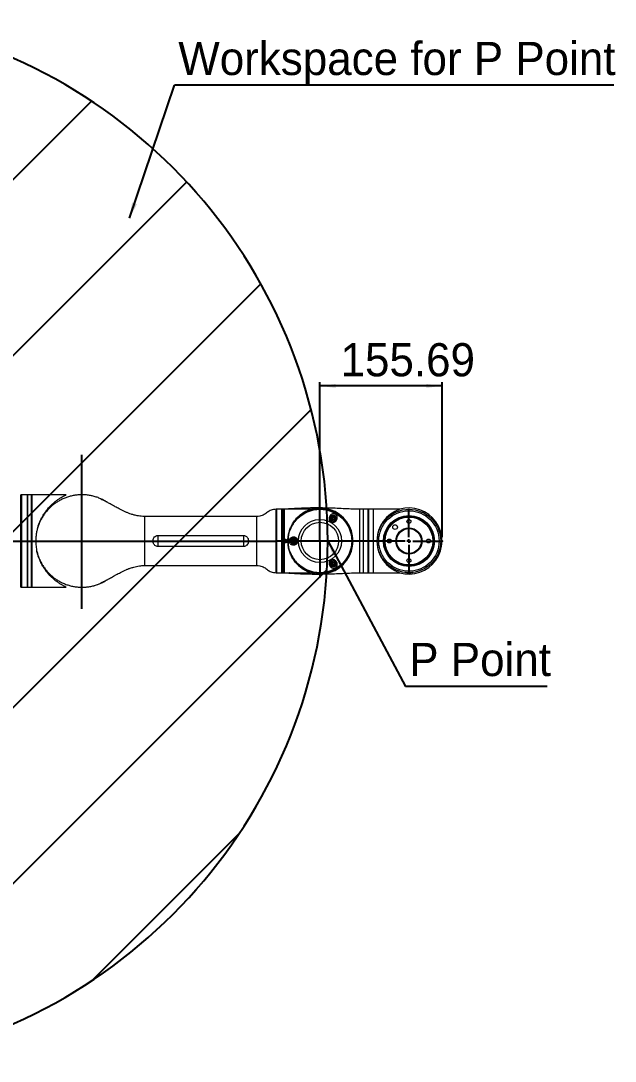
# Model space of a CAD drawing. Header units: millimetres. Extents: x 14 to 206, y 4 to 295.
# Drawn here: x 130.4 to 206.2, y 151.7 to 284.4 of the extents above; entities that cross this region are included whole.
import ezdxf

# ---------------------------------------------------------------- set-up
doc = ezdxf.new("R2010")
doc.units = ezdxf.units.MM
doc.header["$PDSIZE"] = -1
doc.layers.add('标注层', color=3, linetype='Continuous')
doc.styles.add('SLDTEXTSTYLE1', font='ARIAL.TTF', dxfattribs={"width": 0.5688})
doc.styles.add('SLDTEXTSTYLE2', font='ARIAL.TTF', dxfattribs={"width": 0.948})
doc.styles.get("Standard").update_dxf_attribs({"font": 'HYSWLONGFANGSONG.TTF'})
doc.dimstyles.new('SLDDIMSTYLE0', dxfattribs={"dimtxt": 4.10931, "dimasz": 2, "dimexe": 0, "dimexo": 0.0625, "dimgap": 1.027327, "dimtad": 2, "dimlfac": 10, "dimrnd": 1e-09, "dimzin": 12, "dimdsep": 46, "dimtxsty": 'SLDTEXTSTYLE1', "dimsah": 1, "dimcen": 0.09, "dimadec": 0, "dimazin": 3, "dimtfac": 1, "dimtofl": 0, "dimtmove": 0, "dimatfit": 3, "dimfxl": 0, "dimfrac": 2, "dimtolj": 1, "dimtzin": 12, "dimarcsym": 0})
doc.dimstyles.new('SLDDIMSTYLE2', dxfattribs={"dimtxt": 0.18, "dimasz": 2, "dimexe": 0, "dimexo": 0.0625, "dimgap": 0, "dimtad": 0, "dimtih": 1, "dimtoh": 1, "dimdec": 0, "dimrnd": 1e-09, "dimzin": 0, "dimdsep": 46, "dimtxsty": 'Standard', "dimsah": 1, "dimcen": 0.09, "dimadec": 0, "dimazin": 0, "dimtfac": 2, "dimtdec": 0, "dimtofl": 0, "dimtmove": 0, "dimatfit": 3, "dimfxl": 0, "dimfrac": 2, "dimtolj": 1, "dimtzin": 0, "dimarcsym": 0})

# ---------------------------------------------------------------- blocks, each defined once
blk = doc.blocks.new('_D')
at = {"layer": '标注层'}
for p, q in [((168.57, 221.16), (168.57, 238.31)), ((184.14, 237.81), (168.57, 237.81)), ((184.14, 218.53), (184.14, 238.31))]:
    blk.add_line(p, q, dxfattribs=at)
for points in [[(168.57, 237.81), (170.57, 237.56), (170.57, 238.06)], [(184.14, 237.81), (182.14, 238.06), (182.14, 237.56)]]:
    blk.add_solid(points, dxfattribs=at)
at = {"layer": '标注层', "insert": (171.2, 243.27), "char_height": 4.233, "attachment_point": 1, "style": 'SLDTEXTSTYLE2'}
blk.add_mtext('155.69', dxfattribs=at)
blk = doc.blocks.new('SW_NOTE_0')
at = {"layer": '标注层', "color": 0}
blk.add_line((18.07, 0), (0, 0), dxfattribs=at)
at = {"layer": '标注层', "color": 0, "insert": (0.5, 5.55), "char_height": 4.233, "attachment_point": 1, "style": 'SLDTEXTSTYLE2'}
blk.add_mtext('P Point', dxfattribs=at)
blk = doc.blocks.new('SW_NOTE_1')
at = {"layer": '标注层', "color": 0}
blk.add_line((56.01, 0), (0, 0), dxfattribs=at)
at = {"layer": '标注层', "color": 0, "insert": (0.47, 5.52), "char_height": 4.2333, "attachment_point": 1, "style": 'SLDTEXTSTYLE2'}
blk.add_mtext('Workspace for P Point', dxfattribs=at)
blk = doc.blocks.new('SW_CENTERMARKSYMBOL_0')
at = {"layer": '标注层', "color": 0}
for p, q in [((0, 0.5), (0, 4.1)), ((-0.5, 0), (-16.94, 0)), ((0, 0), (-0.25, 0)), ((0, 0), (0, 0.25)), ((0, 0), (0, -0.25)), ((0, 0), (0.25, 0)), ((0.5, 0), (4.1, 0)), ((0, -0.5), (0, -4.1))]:
    blk.add_line(p, q, dxfattribs=at)

msp = doc.modelspace()

# ---------------------------------------------------------------- hatches: boundary and pattern name
at = {"layer": '标注层'}
h = msp.add_hatch(dxfattribs=at)
h.set_pattern_fill('ANSI31', color=256, scale=5, style=0)
edge = h.paths.add_edge_path(flags=0)
edge.add_line((113.7219, 202.6502), (113.7219, 151.6754))
edge.add_arc((102.2219, 218.0251), 67.339, 279.83304, 440.16696)
edge.add_line((113.7219, 284.3749), (113.7219, 233.4001))
edge.add_arc((102.2219, 218.0251), 19.2, -53.20467, 53.20467, ccw=False)

# ---------------------------------------------------------------- linework, layer by layer
at = {"color": 8, "linetype": 'Continuous', "lineweight": 18}
for p, q in [((130.4204, 212.1259), (130.4204, 223.9244)), ((131.2719, 223.9251), (131.2719, 212.1251)), ((131.7719, 212.1251), (131.7719, 223.9251)), ((162.9705, 213.9757), (162.9705, 222.0746)), ((163.7716, 222.0751), (163.7716, 213.9751)), ((163.9716, 213.9751), (163.9716, 222.0751)), ((173.6216, 222.0751), (173.6216, 213.9751)), ((174.0716, 222.0751), (174.0716, 213.9751)), ((174.6716, 222.0751), (174.6716, 213.9751)), ((174.7716, 222.0751), (174.7716, 213.9751)), ((178.1838, 221.6883), (178.1419, 221.6632)), ((178.1863, 221.6898), (178.1838, 221.6883)), ((181.7012, 221.6632), (181.6569, 221.6898)), ((160.5216, 214.8951), (160.5216, 221.1551)), ((177.5449, 221.3044), (177.4148, 221.2263)), ((182.4283, 221.2263), (182.2983, 221.3044))]:
    msp.add_line(p, q, dxfattribs=at)
at = {"color": 7, "linetype": 'Continuous', "lineweight": 18}
for p, q in [((130.4719, 223.8744), (130.4719, 218.0251)), ((130.4919, 223.7751), (130.4719, 223.7751)), ((131.2219, 223.9251), (130.4919, 223.9251)), ((130.4919, 223.9251), (130.4919, 212.5228)), ((131.2219, 223.9251), (131.2219, 212.5228)), ((131.7719, 223.9251), (131.2719, 223.9251)), ((136.1917, 223.9251), (131.8219, 223.9251)), ((131.8219, 223.9251), (131.8219, 212.1251)), ((163.0216, 222.0246), (163.0216, 218.0251)), ((163.0416, 221.9251), (163.0216, 221.9251)), ((163.7216, 222.0751), (163.0416, 222.0751)), ((163.0416, 220.0155), (163.0416, 222.0751)), ((163.7216, 220.0155), (163.7216, 222.0751)), ((163.9716, 222.0751), (163.7716, 222.0751)), ((167.3884, 222.0751), (164.0216, 222.0751)), ((164.0216, 222.0751), (164.0216, 218.2001)), ((164.7227, 222.1039), (164.7716, 222.12)), ((174.0716, 222.0751), (173.6216, 222.0751)), ((174.6716, 222.0751), (174.0716, 222.0751)), ((174.7716, 222.0751), (174.6716, 222.0751)), ((175.3716, 222.0751), (174.7716, 222.0751)), ((178.7443, 222.0751), (175.3716, 222.0751)), ((175.3716, 222.0751), (175.3716, 213.9751)), ((175.3716, 222.0751), (175.3716, 219.2767)), ((177.4217, 221.2537), (178.1564, 221.6952)), ((178.1564, 221.6952), (178.1588, 221.6967)), ((178.1887, 221.6857), (178.1863, 221.6898)), ((181.6569, 221.6898), (181.6544, 221.6857)), ((181.6843, 221.6967), (182.4215, 221.2537)), ((160.5216, 221.1551), (146.2216, 221.1551)), ((170.1216, 220.9985), (170.2466, 221.0707)), ((170.1216, 220.8541), (170.1216, 220.9985)), ((170.2466, 220.782), (170.1216, 220.8541)), ((170.2466, 221.0707), (170.3716, 220.9985)), ((170.3716, 220.8541), (170.2466, 220.782)), ((170.3716, 220.9985), (170.3716, 220.8541)), ((177.4148, 221.2263), (177.423, 221.2126)), ((182.4201, 221.2126), (182.4283, 221.2263)), ((163.0416, 213.9751), (163.0416, 220.0155)), ((163.7216, 213.9751), (163.7216, 220.0155)), ((175.3716, 219.2767), (175.3716, 213.9751)), ((130.4719, 218.0251), (130.4719, 212.1759)), ((147.9124, 218.7283), (158.8308, 218.7283)), ((147.9124, 218.7283), (147.9124, 217.322)), ((158.8308, 218.7283), (158.8308, 217.322)), ((163.0216, 218.0251), (163.0216, 214.0256)), ((164.2216, 218.2001), (164.0216, 218.2001)), ((164.0216, 218.2001), (164.0216, 217.8501)), ((164.0216, 217.8501), (164.0216, 213.9751)), ((164.0216, 217.8501), (164.2216, 217.8501)), ((165.0966, 218.0973), (165.2216, 218.1695)), ((165.0966, 217.953), (165.0966, 218.0973)), ((165.2216, 217.8808), (165.0966, 217.953)), ((165.2216, 218.1695), (165.3466, 218.0973)), ((165.3466, 217.953), (165.2216, 217.8808)), ((165.3466, 218.0973), (165.3466, 217.953)), ((158.8308, 217.322), (147.9124, 217.322)), ((170.1216, 215.1961), (170.2466, 215.2683)), ((170.1216, 215.0518), (170.1216, 215.1961)), ((170.2466, 214.9796), (170.1216, 215.0518)), ((170.2466, 215.2683), (170.3716, 215.1961)), ((170.3716, 215.0518), (170.2466, 214.9796)), ((170.3716, 215.1961), (170.3716, 215.0518)), ((146.2216, 214.8951), (160.5216, 214.8951)), ((163.0216, 214.1251), (163.0416, 214.1251)), ((163.0416, 213.9751), (163.7216, 213.9751)), ((163.7716, 213.9751), (163.9716, 213.9751)), ((164.0216, 213.9751), (167.3903, 213.9751)), ((164.6733, 213.9751), (164.7716, 213.9295)), ((173.6216, 213.9751), (174.0716, 213.9751)), ((174.0716, 213.9751), (174.6716, 213.9751)), ((174.6716, 213.9751), (174.7716, 213.9751)), ((174.7716, 213.9751), (175.3716, 213.9751)), ((175.3716, 213.9751), (178.7424, 213.9751)), ((179.4426, 214.0036), (179.4426, 213.9651)), ((180.4006, 213.9651), (179.4426, 213.9651)), ((179.6416, 213.9651), (179.6416, 213.9251)), ((180.1987, 213.9251), (179.6416, 213.9251)), ((180.1987, 213.9251), (180.1987, 213.9651)), ((180.4006, 213.9651), (180.4006, 214.0036)), ((130.4919, 212.5228), (130.4919, 212.1251)), ((131.2219, 212.5228), (131.2219, 212.1251)), ((130.4719, 212.2751), (130.4919, 212.2751)), ((130.4919, 212.1251), (131.2219, 212.1251)), ((131.2719, 212.1251), (131.7719, 212.1251)), ((131.8219, 212.1251), (136.1835, 212.1251))]:
    msp.add_line(p, q, dxfattribs=at)
for centre, radius in [((168.5716, 218.0251), 4.05), ((179.9216, 218.0251), 4.05), ((179.9216, 218.0251), 3.85), ((168.5716, 218.0251), 2.7551), ((168.5716, 218.0251), 2.384), ((170.2466, 220.9263), 0.275), ((170.2466, 220.9263), 0.2375), ((179.9216, 218.0251), 3.25), ((179.9216, 218.0251), 3.15), ((179.9216, 218.0251), 3.05), ((179.9216, 220.5251), 0.25), ((178.1538, 219.7929), 0.3), ((179.9216, 218.0251), 1.675), ((179.9216, 218.0251), 1.575), ((165.2216, 218.0251), 0.275), ((165.2216, 218.0251), 0.2375), ((177.4216, 218.0251), 0.25), ((182.4216, 218.0251), 0.25), ((170.2466, 215.1239), 0.275), ((170.2466, 215.1239), 0.2375), ((179.9216, 215.5251), 0.25)]:
    msp.add_circle(centre, radius, dxfattribs=at)
for centre, radius, start, end in [((130.4219, 223.8744), 0.05, 0, 91.653407), ((131.2719, 223.8751), 0.05, 90, 180), ((131.7719, 223.8751), 0.05, 0, 90), ((162.9716, 222.0246), 0.05, 0, 91.179458), ((163.7716, 222.0251), 0.05, 90, 180), ((163.9716, 222.0251), 0.05, 0, 90), ((168.5716, 218.0251), 4.2188, 253.041198, 106.953519), ((180.1261, 218.0251), 4.2792, 108.838284, 251.134705), ((178.1691, 221.6795), 0.02, 31, 121), ((179.9216, 218.0251), 4.2188, 253.739795, 106.260205), ((181.674, 221.6795), 0.02, 59, 149), ((170.2466, 220.9263), 0.125, 120, 180), ((170.2466, 220.9263), 0.125, 180, 240), ((170.2466, 220.9263), 0.125, 60, 120), ((170.2466, 220.9263), 0.125, 240, 300), ((170.2466, 220.9263), 0.125, 0, 60), ((170.2466, 220.9263), 0.125, 300, 0), ((177.432, 221.2366), 0.02, 121, 211), ((182.4112, 221.2366), 0.02, 329, 59), ((165.2216, 218.0251), 0.125, 120, 180), ((165.2216, 218.0251), 0.125, 180, 240), ((165.2216, 218.0251), 0.125, 60, 120), ((165.2216, 218.0251), 0.125, 240, 300), ((165.2216, 218.0251), 0.125, 0, 60), ((165.2216, 218.0251), 0.125, 300, 0), ((170.2466, 215.1239), 0.125, 120, 180), ((170.2466, 215.1239), 0.125, 180, 240), ((170.2466, 215.1239), 0.125, 60, 120), ((170.2466, 215.1239), 0.125, 0, 60), ((170.2466, 215.1239), 0.125, 300, 0), ((162.9716, 214.0256), 0.05, 268.820542, 0), ((163.7716, 214.0251), 0.05, 180, 270), ((163.9716, 214.0251), 0.05, 270, 0), ((170.2466, 215.1239), 0.125, 240, 300), ((138.2219, 218.0251), 5.9, 286.151739, 302.166897), ((130.4219, 212.1759), 0.05, 268.346593, 360), ((131.2719, 212.1751), 0.05, 180, 270), ((131.7719, 212.1751), 0.05, 270, 0)]:
    msp.add_arc(centre, radius, start, end, dxfattribs=at)
for points, knots in [([(141.4203, 222.9725), (141.4062, 222.9825), (141.2584, 223.0869), (140.9537, 223.2534), (140.5058, 223.4697), (140.033, 223.6452), (139.5499, 223.7796), (139.062, 223.8713), (138.5709, 223.9217), (138.0713, 223.9304), (137.5747, 223.8962), (137.0872, 223.821), (136.6097, 223.7063), (136.138, 223.5503), (135.6811, 223.3549), (135.2442, 223.1231), (134.8279, 222.856), (134.4309, 222.5512), (134.0615, 222.2142), (133.7237, 221.8493), (133.4177, 221.458), (133.1426, 221.0372), (132.9052, 220.5957), (132.7074, 220.1393), (132.549, 219.6694), (132.4291, 219.1821), (132.3657, 218.7728), (132.3289, 218.3863), (132.3245, 218.1674), (132.3216, 218.0251)], [0, 0, 0, 0, 0.00408511, 0.0429435, 0.08207544, 0.12207496, 0.16237544, 0.20090338, 0.23970161, 0.27935332, 0.31930061, 0.35763464, 0.39623259, 0.43565786, 0.47536752, 0.51397742, 0.55285288, 0.59256629, 0.63256872, 0.67133921, 0.71037927, 0.75027159, 0.79045911, 0.82915918, 0.86812961, 0.90795305, 0.94807225, 0.96626839, 1, 1, 1, 1]), ([(132.5654, 219.6969), (132.5723, 219.7261), (132.613, 219.8987), (132.7249, 220.1941), (132.886, 220.5891), (133.0736, 220.9653), (133.299, 221.358), (133.5659, 221.7559), (133.8759, 222.1514), (134.2037, 222.5122), (134.5429, 222.8356), (134.8861, 223.1202), (135.2282, 223.3673), (135.561, 223.5771), (135.8366, 223.7296), (136.0405, 223.834), (136.1519, 223.8907), (136.2016, 223.9203), (136.195, 223.9235), (136.1917, 223.9251)], [0, 0, 0, 0, 0.01090878, 0.06437799, 0.11826343, 0.17330691, 0.22868846, 0.30013502, 0.37212897, 0.4456483, 0.51962171, 0.59302498, 0.6668381, 0.74209885, 0.81807733, 0.8718736, 0.9266726, 0.9629813, 1, 1, 1, 1]), ([(146.2216, 221.1551), (146.076, 221.159), (145.808, 221.1662), (145.4434, 221.2154), (145.1469, 221.2727), (144.8387, 221.3476), (144.5141, 221.4442), (144.1537, 221.573), (143.8021, 221.7168), (143.4552, 221.8752), (143.1278, 222.038), (142.8463, 222.1866), (142.5883, 222.3273), (142.3494, 222.4604), (142.1288, 222.5845), (141.9287, 222.6966), (141.7246, 222.8095), (141.5049, 222.9287), (141.2866, 223.0435), (141.0867, 223.1443), (140.9132, 223.2286), (140.7722, 223.2948), (140.6652, 223.3431), (140.6552, 223.347), (140.6516, 223.3484)], [0, 0, 0, 0, 0.05599743, 0.10310772, 0.14205743, 0.17340405, 0.22802592, 0.27724442, 0.3304333, 0.38868733, 0.44494488, 0.49967951, 0.54422367, 0.5916121, 0.63740204, 0.67487387, 0.71771194, 0.76106517, 0.80885985, 0.85472417, 0.89844022, 0.94010549, 0.97806056, 1, 1, 1, 1]), ([(162.9703, 222.0708), (162.8613, 222.0659), (162.647, 222.0564), (162.3489, 221.9699), (162.0912, 221.8414), (161.8693, 221.6889), (161.66, 221.531), (161.4392, 221.3816), (161.1844, 221.2567), (160.8738, 221.1697), (160.6457, 221.1603), (160.5216, 221.1551)], [0, 0, 0, 0, 0.122316289, 0.240506774, 0.345609697, 0.44492431, 0.542772848, 0.640515946, 0.744131372, 0.860675649, 1, 1, 1, 1]), ([(164.7707, 222.1225), (164.7418, 222.1208), (164.529, 222.1083), (164.1629, 222.0853), (163.8251, 222.0783), (163.6716, 222.0751)], [0, 0, 0, 0, 0.07887154, 0.58140365, 1, 1, 1, 1]), ([(167.3411, 213.9901), (167.3253, 213.9949), (167.2906, 214.0055), (167.19, 214.04), (167.0499, 214.0936), (166.8453, 214.1836), (166.5987, 214.3115), (166.3152, 214.4892), (166.03, 214.7043), (165.7735, 214.9367), (165.5491, 215.1762), (165.3552, 215.4151), (165.1715, 215.679), (165.0154, 215.9443), (164.8862, 216.2034), (164.7808, 216.4515), (164.6882, 216.7143), (164.6114, 216.9877), (164.5521, 217.2686), (164.5107, 217.557), (164.4886, 217.8548), (164.4873, 218.1408), (164.5085, 218.496), (164.5587, 218.8318), (164.6362, 219.1557), (164.7071, 219.3916), (164.7895, 219.619), (164.8832, 219.8391), (165.0028, 220.0819), (165.1521, 220.3407), (165.3355, 220.609), (165.5338, 220.857), (165.7621, 221.1024), (166.0195, 221.3371), (166.3056, 221.5546), (166.5972, 221.7384), (166.857, 221.8727), (167.0765, 221.9678), (167.2251, 222.023), (167.3152, 222.0527), (167.3369, 222.059), (167.3414, 222.0603)], [0, 0, 0, 0, 0.01335359, 0.02939224, 0.05381517, 0.07845981, 0.11408829, 0.1499703, 0.18658721, 0.22346698, 0.25101087, 0.27869922, 0.30689946, 0.33530807, 0.35668978, 0.37819232, 0.40011515, 0.42220329, 0.44359299, 0.46516868, 0.4873704, 0.50980294, 0.52840442, 0.56624594, 0.58551697, 0.60436161, 0.62331211, 0.64256485, 0.66190944, 0.68984636, 0.71800071, 0.74675555, 0.77568458, 0.81185769, 0.84829512, 0.88551059, 0.92299781, 0.94970976, 0.97667692, 0.99507815, 1, 1, 1, 1]), ([(164.7716, 222.1074), (164.7473, 222.113), (164.7131, 222.1208), (164.6797, 222.0854), (164.6701, 222.0751)], [0, 0, 0, 0, 0.711603884, 1, 1, 1, 1]), ([(173.6216, 222.0751), (173.334, 222.08), (172.7255, 222.0904), (171.7746, 222.1392), (170.7553, 222.1871), (169.6977, 222.2263), (168.6311, 222.2462), (167.6544, 222.2433), (166.7848, 222.2233), (166.034, 222.1936), (165.3676, 222.1583), (164.953, 222.1334), (164.7715, 222.1226)], [0, 0, 0, 0, 0.097435751, 0.206128167, 0.322512615, 0.443122134, 0.564635496, 0.683870954, 0.773954816, 0.85927751, 0.938398172, 1, 1, 1, 1]), ([(169.8959, 221.302), (169.9153, 221.3225), (169.9735, 221.384), (170.0963, 221.4608), (170.2489, 221.5019), (170.3918, 221.4939), (170.5039, 221.4563), (170.5681, 221.417), (170.6303, 221.3682), (170.7069, 221.2844), (170.7735, 221.1367), (170.7879, 220.9557), (170.7427, 220.7726), (170.6699, 220.6508), (170.581, 220.5496), (170.4821, 220.4686), (170.3304, 220.4005), (170.1763, 220.3789), (170.0309, 220.406), (169.9431, 220.4564), (169.8725, 220.5158), (169.8065, 220.5963), (169.7465, 220.7425), (169.7309, 220.9236), (169.7718, 221.1053), (169.8362, 221.2288), (169.882, 221.285), (169.8959, 221.302)], [0, 0, 0, 0, 0.02542421, 0.07619095, 0.13619393, 0.1809475, 0.21182889, 0.23736174, 0.24273358, 0.27957346, 0.33843422, 0.40131194, 0.4540128, 0.50790442, 0.51960141, 0.56723715, 0.61339974, 0.66202055, 0.70362597, 0.73869218, 0.74458956, 0.7818056, 0.82729853, 0.88353773, 0.93586958, 0.98053609, 1, 1, 1, 1]), ([(169.9553, 221.2005), (169.9451, 221.1889), (169.9133, 221.1527), (169.8869, 221.105), (169.8609, 221.0383), (169.85, 220.992), (169.8438, 220.9001), (169.859, 220.8024), (169.913, 220.6966), (169.9873, 220.6155), (170.0529, 220.5743), (170.1255, 220.5428), (170.2108, 220.5218), (170.3282, 220.5287), (170.442, 220.5704), (170.5153, 220.6265), (170.5725, 220.6907), (170.6017, 220.738), (170.6347, 220.8181), (170.6541, 220.9194), (170.6349, 221.0504), (170.5793, 221.1586), (170.5053, 221.2358), (170.4507, 221.2714), (170.3994, 221.2972), (170.3312, 221.3215), (170.2227, 221.3317), (170.1077, 221.308), (170.0144, 221.2576), (169.9699, 221.2146), (169.9553, 221.2005)], [0, 0, 0, 0, 0.0185579, 0.05753942, 0.06016687, 0.09818359, 0.10875067, 0.16300223, 0.20934976, 0.24866621, 0.28774451, 0.29260248, 0.3366486, 0.38614798, 0.43081536, 0.47507462, 0.48585804, 0.525869, 0.53629734, 0.58766055, 0.65174994, 0.713211, 0.751546, 0.78009712, 0.78335396, 0.81533082, 0.86211744, 0.9243008, 0.97526921, 1, 1, 1, 1]), ([(132.3216, 218.0251), (132.3288, 217.8049), (132.3432, 217.3615), (132.4495, 216.7634), (132.594, 216.2337), (132.7635, 215.7703), (132.9737, 215.3176), (133.2213, 214.8848), (133.5027, 214.477), (133.8165, 214.0943), (134.1655, 213.7351), (134.5433, 213.4075), (134.9446, 213.1145), (135.3682, 212.8564), (135.8174, 212.632), (136.2831, 212.4473), (136.7593, 212.3035), (137.2449, 212.2), (137.7435, 212.1375), (138.2435, 212.1181), (138.7386, 212.1413), (139.2278, 212.2052), (139.7157, 212.3118), (140.1912, 212.4589), (140.648, 212.6451), (141.0487, 212.8434), (141.2887, 212.9962), (141.3912, 213.0615)], [0, 0, 0, 0, 0.05236302, 0.10540134, 0.14400837, 0.18288199, 0.22259639, 0.26260048, 0.30133191, 0.34033143, 0.38017488, 0.42030977, 0.45913499, 0.49822938, 0.53817186, 0.57840784, 0.61725461, 0.65637266, 0.69635129, 0.73662883, 0.77523799, 0.81411771, 0.85385081, 0.89387828, 0.93235177, 0.97109106, 1, 1, 1, 1]), ([(147.9124, 217.322), (147.8416, 217.3297), (147.7002, 217.345), (147.5197, 217.4594), (147.3825, 217.6228), (147.2959, 217.8333), (147.2734, 218.0805), (147.3307, 218.3343), (147.4689, 218.5495), (147.6626, 218.687), (147.8206, 218.7266), (147.9012, 218.7281), (147.9124, 218.7283)], [0, 0, 0, 0, 0.100885563, 0.201571936, 0.298625748, 0.405782074, 0.523816687, 0.648984085, 0.772228586, 0.884472156, 0.983961719, 1, 1, 1, 1]), ([(158.8308, 218.7283), (158.9015, 218.7206), (159.0429, 218.7053), (159.2234, 218.5909), (159.3606, 218.4275), (159.4472, 218.217), (159.4697, 217.9697), (159.4124, 217.716), (159.2743, 217.5008), (159.0806, 217.3633), (158.9225, 217.3237), (158.8419, 217.3222), (158.8308, 217.322)], [0, 0, 0, 0, 0.10088556, 0.20157194, 0.29862575, 0.40578207, 0.52381669, 0.64898409, 0.77222859, 0.88447216, 0.98396172, 1, 1, 1, 1]), ([(164.2216, 217.8501), (164.2412, 217.8521), (164.2806, 217.8559), (164.3329, 217.8861), (164.3728, 217.9305), (164.3956, 217.9859), (164.3987, 218.0457), (164.382, 218.1031), (164.3471, 218.1518), (164.2982, 218.1861), (164.2535, 218.1991), (164.2278, 218.1999), (164.2216, 218.2001)], [0, 0, 0, 0, 0.10730403, 0.21460563, 0.32197022, 0.42937588, 0.53671314, 0.64397939, 0.75128264, 0.85867326, 0.96606538, 1, 1, 1, 1]), ([(164.7663, 218.351), (164.8047, 218.3858), (164.8856, 218.459), (165.0445, 218.519), (165.2199, 218.535), (165.3859, 218.5054), (165.5341, 218.4374), (165.6585, 218.3368), (165.7452, 218.2106), (165.7842, 218.067), (165.7775, 217.9711), (165.7565, 217.8836), (165.7268, 217.8148), (165.6538, 217.7125), (165.544, 217.6163), (165.3792, 217.5414), (165.2077, 217.5156), (165.0483, 217.5319), (164.8978, 217.5876), (164.7595, 217.6911), (164.6724, 217.8219), (164.6371, 217.9563), (164.6346, 218.0337), (164.6411, 218.1042), (164.6631, 218.1992), (164.7106, 218.2872), (164.7552, 218.3382), (164.7663, 218.351)], [0, 0, 0, 0, 0.05097809, 0.10718787, 0.15464382, 0.20258762, 0.2461188, 0.29085966, 0.34065482, 0.37999191, 0.41543283, 0.41901229, 0.45673855, 0.47959636, 0.53010918, 0.58274158, 0.62972201, 0.6735236, 0.72106783, 0.77675215, 0.84130486, 0.87312148, 0.8986293, 0.90487558, 0.93303799, 0.98323138, 1, 1, 1, 1]), ([(164.9141, 218.281), (164.9062, 218.2708), (164.8745, 218.2304), (164.841, 218.1615), (164.8219, 218.0713), (164.8209, 218.0139), (164.8262, 217.9557), (164.8477, 217.8655), (164.9085, 217.7643), (165.0052, 217.6817), (165.1112, 217.6355), (165.2239, 217.6198), (165.3446, 217.6376), (165.421, 217.6758), (165.4913, 217.7264), (165.5371, 217.7732), (165.5866, 217.8549), (165.6178, 217.9412), (165.626, 218.0555), (165.5994, 218.1742), (165.5411, 218.2756), (165.4554, 218.3561), (165.3512, 218.4096), (165.2325, 218.4311), (165.1078, 218.4151), (164.9967, 218.3651), (164.941, 218.3084), (164.9141, 218.281)], [0, 0, 0, 0, 0.01747261, 0.06997373, 0.09957073, 0.12413089, 0.13192703, 0.16497389, 0.23244344, 0.28947131, 0.33638042, 0.37789116, 0.42126708, 0.46846182, 0.47059795, 0.52036679, 0.54377968, 0.58347013, 0.62526523, 0.66715229, 0.71834242, 0.7621001, 0.80288936, 0.84711921, 0.89199908, 0.94762458, 1, 1, 1, 1]), ([(136.1835, 212.1284), (136.1898, 212.1279), (136.2077, 212.1264), (136.1649, 212.1524), (136.0734, 212.1997), (135.9479, 212.2635), (135.7602, 212.3621), (135.487, 212.517), (135.1318, 212.7485), (134.7652, 213.0248), (134.3938, 213.3498), (134.0519, 213.6988), (133.7454, 214.0602), (133.4739, 214.4262), (133.2162, 214.8278), (132.942, 215.3323), (132.7205, 215.8424), (132.5614, 216.3455), (132.4815, 216.6202), (132.457, 216.7722), (132.4546, 216.7873)], [0, 0, 0, 0, 0.02383424, 0.06691419, 0.11118513, 0.14814705, 0.18541207, 0.26133756, 0.33539518, 0.40998822, 0.48609811, 0.56272748, 0.62344837, 0.68449434, 0.74668837, 0.80934974, 0.90088012, 0.9476812, 0.99483235, 1, 1, 1, 1]), ([(169.8594, 215.5159), (169.8795, 215.5369), (169.9247, 215.584), (169.9945, 215.6229), (170.0806, 215.6541), (170.1883, 215.6701), (170.3457, 215.6465), (170.5098, 215.5665), (170.645, 215.4386), (170.7322, 215.2952), (170.7788, 215.1439), (170.7842, 214.9784), (170.7486, 214.8549), (170.6928, 214.7557), (170.6395, 214.6881), (170.573, 214.636), (170.506, 214.5973), (170.4186, 214.5621), (170.2705, 214.5455), (170.0948, 214.5852), (169.9325, 214.695), (169.817, 214.8466), (169.7535, 215.0047), (169.733, 215.1681), (169.7529, 215.3262), (169.8012, 215.4423), (169.8479, 215.5013), (169.8594, 215.5159)], [0, 0, 0, 0, 0.02481917, 0.05571642, 0.06512864, 0.10245735, 0.14858432, 0.20503529, 0.25688377, 0.30135949, 0.34632206, 0.39749228, 0.45796493, 0.47228249, 0.50774657, 0.53727794, 0.54291943, 0.57266821, 0.6159822, 0.6816157, 0.7496824, 0.79783282, 0.84661366, 0.89046368, 0.93474115, 0.98388213, 1, 1, 1, 1]), ([(169.9564, 215.3993), (169.9467, 215.3883), (169.9079, 215.3445), (169.8649, 215.2613), (169.849, 215.1816), (169.8453, 215.1077), (169.8517, 215.0326), (169.8804, 214.9585), (169.9201, 214.889), (169.9851, 214.8103), (170.1075, 214.739), (170.2389, 214.7172), (170.3519, 214.7339), (170.4375, 214.7694), (170.4885, 214.8041), (170.5361, 214.8455), (170.5684, 214.8837), (170.6142, 214.9574), (170.6459, 215.0472), (170.6495, 215.1677), (170.6215, 215.2772), (170.5651, 215.3746), (170.5049, 215.432), (170.4292, 215.4837), (170.3393, 215.5203), (170.2202, 215.5281), (170.1141, 215.5061), (170.0459, 215.4718), (169.9944, 215.4358), (169.9734, 215.4156), (169.9564, 215.3993)], [0, 0, 0, 0, 0.016952911, 0.067147797, 0.10949924, 0.110181876, 0.151095913, 0.191724919, 0.196220263, 0.242015161, 0.310078883, 0.378259876, 0.423496287, 0.454226022, 0.480718853, 0.49058244, 0.527598006, 0.542579483, 0.605327896, 0.656806914, 0.700246917, 0.74169904, 0.782208223, 0.789755984, 0.844063802, 0.890953802, 0.930340738, 0.967111881, 0.973544919, 1, 1, 1, 1]), ([(140.6537, 212.7024), (140.6574, 212.7038), (140.6659, 212.7071), (140.7468, 212.7435), (140.8852, 212.8076), (141.1012, 212.9116), (141.4072, 213.0679), (141.7181, 213.236), (141.993, 213.3885), (142.2545, 213.5355), (142.5446, 213.698), (142.8445, 213.8619), (143.148, 214.0218), (143.4764, 214.1843), (143.7653, 214.3156), (143.9917, 214.4103), (144.1412, 214.4695), (144.3034, 214.5303), (144.4938, 214.5967), (144.7307, 214.671), (145.0125, 214.7476), (145.355, 214.821), (145.7641, 214.8817), (146.0616, 214.8905), (146.2216, 214.8951)], [0, 0, 0, 0, 0.0227332, 0.05156909, 0.0828096, 0.14848433, 0.21874147, 0.28542475, 0.33634226, 0.38734441, 0.44765015, 0.50357577, 0.55847817, 0.61510919, 0.67270306, 0.69789692, 0.71991941, 0.74038929, 0.76974034, 0.80099381, 0.8392769, 0.88481116, 0.93807497, 1, 1, 1, 1]), ([(160.5216, 214.8951), (160.6478, 214.8898), (160.8794, 214.8801), (161.1942, 214.7901), (161.4519, 214.6613), (161.6739, 214.5089), (161.8832, 214.351), (162.1039, 214.2015), (162.3588, 214.0769), (162.6527, 213.9933), (162.8637, 213.9841), (162.9709, 213.9794)], [0, 0, 0, 0, 0.14157639, 0.25974147, 0.3648218, 0.46411506, 0.56194257, 0.65966466, 0.76325781, 0.87977703, 1, 1, 1, 1]), ([(163.6716, 213.9751), (163.8406, 213.9713), (164.2076, 213.963), (164.5739, 213.94), (164.7715, 213.9276)], [0, 0, 0, 0, 0.460629207, 1, 1, 1, 1]), ([(164.7716, 213.9304), (164.7391, 213.9318), (164.7021, 213.9334), (164.666, 213.9706), (164.6616, 213.9751)], [0, 0, 0, 0, 0.87777889, 1, 1, 1, 1]), ([(164.7714, 213.9276), (164.7788, 213.9272), (165.0219, 213.9137), (165.526, 213.8821), (166.3045, 213.8444), (167.1432, 213.8165), (168.0254, 213.804), (168.9647, 213.8087), (169.9418, 213.8318), (170.9352, 213.8713), (171.89, 213.9169), (172.781, 213.9616), (173.3514, 213.9708), (173.6216, 213.9751)], [0, 0, 0, 0, 0.002480407, 0.082482946, 0.171106393, 0.266488469, 0.366751189, 0.469986631, 0.584642723, 0.697833146, 0.806749215, 0.908468744, 1, 1, 1, 1])]:
    msp.add_open_spline(points, degree=3, knots=knots, dxfattribs=at)
at = {"color": 8, "linetype": 'Continuous', "lineweight": 18}
for points, knots in [([(172.7168, 218.0251), (172.7056, 218.2523), (172.6833, 218.7065), (172.5094, 219.3688), (172.2352, 219.9919), (171.8618, 220.5622), (171.3986, 221.0614), (170.8577, 221.4813), (170.2517, 221.8044), (169.5949, 222.0259), (168.9068, 222.132), (168.2046, 222.1223), (167.5119, 221.9905), (166.8479, 221.7434), (166.2366, 221.3833), (165.6929, 220.9275), (165.2469, 220.3811), (164.9614, 219.9328), (164.8641, 219.6573), (164.8451, 219.6036)], [0, 0, 0, 0, 0.05989763, 0.11979697, 0.1796715, 0.23955031, 0.29991654, 0.36028788, 0.42172654, 0.48316923, 0.54568321, 0.60819841, 0.67135016, 0.73449935, 0.79754631, 0.86058744, 0.92276561, 0.98493713, 1, 1, 1, 1]), ([(164.7838, 216.5998), (164.7998, 216.5484), (164.8823, 216.2823), (165.1338, 215.8392), (165.5349, 215.2952), (166.0298, 214.8236), (166.5968, 214.4396), (167.2259, 214.1505), (167.898, 213.9722), (168.5966, 213.9071), (169.2986, 213.9642), (169.9842, 214.139), (170.6298, 214.4316), (171.2161, 214.8279), (171.7235, 215.3202), (172.1386, 215.8865), (172.4487, 216.5139), (172.6224, 217.0944), (172.704, 217.6023), (172.7126, 217.8842), (172.7168, 218.0251)], [0, 0, 0, 0, 0.01400701, 0.07255649, 0.13171266, 0.19087449, 0.25121942, 0.31156872, 0.37309951, 0.43463171, 0.49685645, 0.55907894, 0.621243, 0.68340194, 0.74479374, 0.80617981, 0.86643444, 0.92668529, 0.96334273, 1, 1, 1, 1])]:
    msp.add_open_spline(points, degree=3, knots=knots, dxfattribs=at)
msp.add_open_spline([(146.2216, 214.8951), (146.2216, 214.9068), (146.2216, 214.9301), (146.2216, 215.1162), (146.2216, 215.4055), (146.2216, 215.7977), (146.2216, 216.275), (146.2216, 216.8196), (146.2216, 217.4106), (146.2216, 218.0251), (146.2216, 218.6397), (146.2216, 219.2306), (146.2216, 219.7753), (146.2216, 220.2525), (146.2216, 220.6448), (146.2216, 220.9341), (146.2216, 221.1202), (146.2216, 221.1435), (146.2216, 221.1551)], degree=3, dxfattribs=at)
at = {"layer": '标注层'}
for p, q in [((138.2219, 209.3649), (138.2219, 229.0197)), ((168.5716, 218.0251), (168.5716, 223.1027)), ((92.9461, 218.0251), (163.0416, 218.0251)), ((168.5716, 218.0251), (168.5716, 213.356))]:
    msp.add_line(p, q, dxfattribs=at)
msp.add_arc((102.2219, 218.0251), 67.339, 279.83304, 80.16696, dxfattribs=at)
msp.add_point((184.1403, 218.0251), dxfattribs=at)

# ---------------------------------------------------------------- block references
for name, p in [('SW_NOTE_1', (150.0319, 276.1889)), ('SW_CENTERMARKSYMBOL_0', (179.9216, 218.0251)), ('SW_NOTE_0', (179.4645, 199.4749))]:
    msp.add_blockref(name, p, dxfattribs=at)

# ---------------------------------------------------------------- dimensions: what is measured, and where the dimension line sits
dim = msp.add_linear_dim(base=(168.5716, 237.8109), p1=(184.1403, 218.0251), p2=(168.5716, 220.6591), dimstyle='SLDDIMSTYLE0', dxfattribs=at)
dim.commit()
dim.dimension.update_dxf_attribs({"geometry": '_D', "text_midpoint": (176.3559, 237.8109), "dimtype": 160})

# ---------------------------------------------------------------- leaders
for points in [[(144.2837, 259.2059), (150.0319, 276.1889)], [(169.5609, 218.0411), (179.4645, 199.4749)]]:
    msp.add_leader(points, dimstyle='SLDDIMSTYLE2', dxfattribs=at)

doc.saveas('drawing.dxf')
